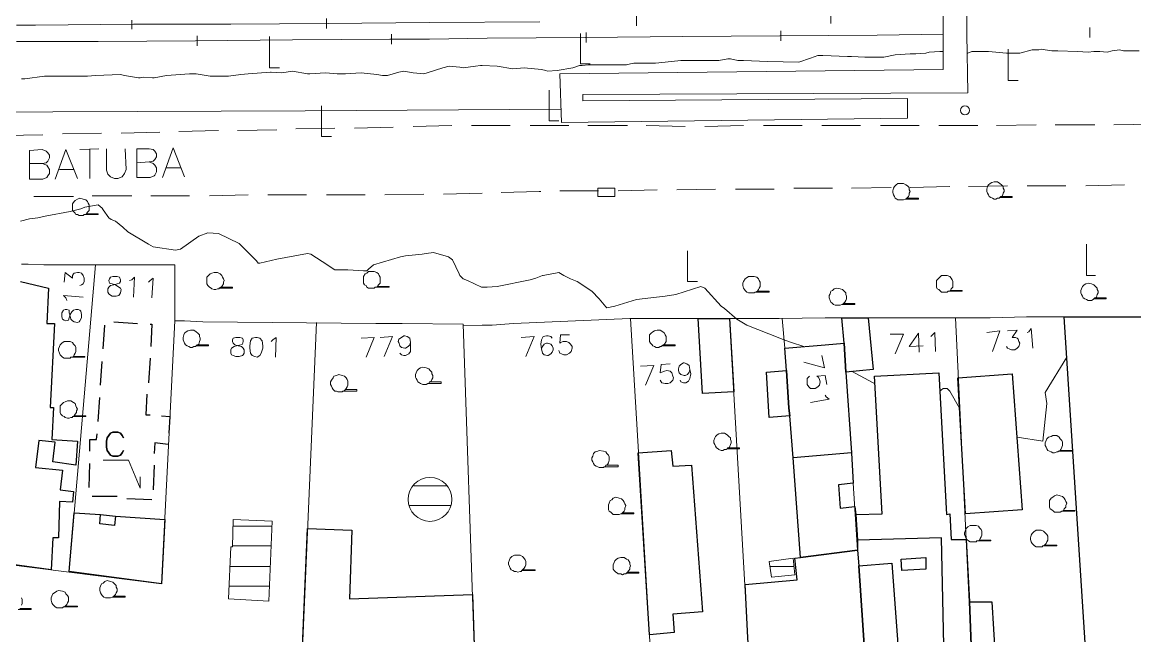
# Model space of a CAD drawing. Extents: x -2391 to 32076, y -11492 to 5852.
# Drawn here: x 4837.1 to 4951.3, y -1447.2 to -1384.2 of the extents above; entities that cross this region are included whole.
import ezdxf

# ---------------------------------------------------------------- set-up
doc = ezdxf.new("R2010")
doc.units = 0
doc.header["$LTSCALE"] = 7
for name, color, linetype in [('ALVE-CT', 3, 'CONTINUOUS'), ('PDF2_A101 - EDIFICACAO', 7, 'CONTINUOUS'), ('PDF2_A103 - PROJECAO_1', 7, 'CONTINUOUS'), ('PDF2_A113 - CONSTRUCAO_2D', 7, 'CONTINUOUS'), ('PDF2_A118 - PISCINA', 7, 'CONTINUOUS'), ('PDF2_A121 - GALPAO', 7, 'CONTINUOUS'), ('PDF2_A122 - CASA_DE_MAQUINA', 7, 'CONTINUOUS'), ('PDF2_A123 - N DE PORTA', 7, 'CONTINUOUS'), ('PDF2_A124 - MURO', 7, 'CONTINUOUS'), ('PDF2_C301 - MEIO_FIO_2D', 7, 'CONTINUOUS'), ('PDF2_C307 - TXT_NOME_LOGRADOURO', 7, 'CONTINUOUS'), ('PDF2_C309 - PASSARELA', 7, 'CONTINUOUS'), ('PDF2_C317 - BOCA_LOBO', 7, 'CONTINUOUS'), ('PDF2_D402 - FERROVIA_2D', 7, 'CONTINUOUS'), ('PDF2_F602 - ARVORE_ISOLADA', 7, 'CONTINUOUS'), ('PDF2_I902 - LUMINARIA', 7, 'CONTINUOUS'), ('PDF2_I903 - POSTE', 7, 'CONTINUOUS'), ('PDF2_M1306 - SETA_INDICADORA_TEXTO', 7, 'CONTINUOUS'), ('PDF2_N1402 - CURVA_INTERMEDIARIA', 7, 'CONTINUOUS')]:
    doc.layers.add(name, color=color, linetype=linetype)

msp = doc.modelspace()

# ---------------------------------------------------------------- linework, layer by layer
at = {"layer": 'ALVE-CT'}
msp.add_circle((4550.796, -1271.53), 500, dxfattribs=at)
at = {"layer": 'PDF2_A101 - EDIFICACAO', "lineweight": 30}
msp.add_lwpolyline([(4836.881, -1410.803), (4839.76, -1411.48), (4839.59, -1415.121), (4840.352, -1415.121), (4839.929, -1423.757), (4840.268, -1423.757), (4840.098, -1427.058), (4842.723, -1427.228), (4842.554, -1429.683), (4840.183, -1429.344), (4840.437, -1427.312), (4838.744, -1427.143), (4838.405, -1429.937), (4841.199, -1430.191), (4840.945, -1432.223), (4842.3, -1432.392), (4842.215, -1433.493), (4840.86, -1433.408), (4840.776, -1437.134), (4840.183, -1437.134), (4840.014, -1440.436), (4835.78, -1439.843)], dxfattribs=at)
for points in [[(4910.116, -1422.148), (4906.899, -1422.317), (4906.476, -1414.613), (4909.693, -1414.613)], [(4921.631, -1420.116), (4921.461, -1417.153), (4921.207, -1414.528), (4923.917, -1414.528), (4924.425, -1419.862)], [(4920.869, -1431.715), (4921.038, -1434.086), (4922.562, -1433.916), (4922.647, -1434.763), (4922.816, -1437.388), (4922.816, -1438.404), (4916.974, -1439.166), (4916.212, -1428.921), (4915.873, -1424.603), (4915.789, -1423.841), (4915.535, -1419.947), (4915.365, -1417.661), (4919.514, -1417.322), (4921.461, -1417.153), (4921.631, -1420.116), (4922.223, -1428.413), (4922.393, -1431.546)], [(4915.873, -1424.603), (4913.757, -1424.773), (4913.503, -1420.116), (4915.535, -1419.947), (4915.789, -1423.841)], [(4934.33, -1443.737), (4934.5, -1448.14), (4931.706, -1448.225), (4931.452, -1437.134), (4922.816, -1437.388), (4922.647, -1434.763), (4925.356, -1434.678), (4924.594, -1420.539), (4931.198, -1420.201), (4931.96, -1434.763), (4932.298, -1434.678), (4932.468, -1437.303), (4933.992, -1437.303)], [(4939.749, -1434.255), (4933.907, -1434.678), (4933.145, -1420.709), (4938.733, -1420.285)], [(4903.682, -1428.159), (4903.851, -1429.768), (4905.798, -1429.683), (4906.899, -1444.753), (4903.851, -1445.007), (4904.02, -1446.87), (4901.48, -1447.124), (4900.295, -1428.413)], [(4851.697, -1435.271), (4851.359, -1441.875), (4841.876, -1440.605), (4842.384, -1434.594), (4845.094, -1434.763), (4846.618, -1434.932)], [(4883.447, -1448.225), (4880.907, -1448.225), (4865.836, -1448.309), (4866.344, -1436.202), (4870.916, -1436.372), (4870.662, -1443.399), (4883.277, -1442.975)], [(4922.985, -1440.012), (4923.578, -1449.156), (4923.747, -1451.273), (4911.894, -1452.458), (4911.556, -1447.378), (4911.302, -1441.959), (4916.635, -1441.452), (4916.381, -1439.25), (4916.974, -1439.166), (4922.816, -1438.404)], [(4929.843, -1440.351), (4927.388, -1440.52), (4927.303, -1439.335), (4929.843, -1439.166)], [(4923.578, -1449.156), (4922.985, -1440.012), (4926.372, -1439.758), (4927.049, -1448.987)], [(4936.955, -1449.325), (4934.584, -1449.41), (4934.5, -1448.14), (4934.33, -1443.737), (4936.616, -1443.737)]]:
    msp.add_lwpolyline(points, close=True, dxfattribs=at)
at = {"layer": 'PDF2_A103 - PROJECAO_1', "lineweight": 30}
msp.add_lwpolyline([(4921.631, -1420.116), (4922.223, -1428.413), (4916.212, -1428.921), (4915.873, -1424.603), (4915.789, -1423.841), (4915.535, -1419.947), (4915.365, -1417.661), (4919.514, -1417.322), (4921.461, -1417.153)], close=True, dxfattribs=at)
at = {"layer": 'PDF2_A113 - CONSTRUCAO_2D', "lineweight": 30}
for points in [[(4845.348, -1417.745), (4845.517, -1415.29)], [(4846.448, -1414.951), (4848.903, -1415.121)], [(4850.173, -1415.205), (4850.343, -1415.205), (4850.258, -1417.491)], [(4845.094, -1421.471), (4845.263, -1419.015)], [(4850.173, -1418.677), (4850.004, -1421.217)], [(4849.835, -1422.402), (4849.75, -1424.519), (4850.173, -1424.519)], [(4844.84, -1425.196), (4845.009, -1422.741)], [(4851.359, -1424.603), (4852.205, -1424.688), (4852.121, -1426.381)], [(4843.993, -1428.244), (4843.993, -1427.058), (4844.67, -1427.058), (4844.755, -1426.466)], [(4852.036, -1427.566), (4850.681, -1427.397), (4850.597, -1428.498)], [(4843.908, -1431.969), (4843.993, -1429.514)], [(4850.597, -1429.683), (4850.512, -1432.223)], [(4846.787, -1432.9), (4844.247, -1432.9)], [(4850.343, -1433.239), (4847.803, -1433.154)]]:
    msp.add_lwpolyline(points, dxfattribs=at)
msp.add_lwpolyline([(4847.464, -1428.159), (4847.295, -1428.413), (4847.126, -1428.667), (4846.872, -1428.752), (4846.364, -1428.752), (4846.11, -1428.667), (4845.94, -1428.413), (4845.771, -1428.159), (4845.686, -1427.82), (4845.686, -1427.228), (4845.771, -1426.889), (4845.94, -1426.635), (4846.11, -1426.381), (4846.364, -1426.296), (4846.872, -1426.296), (4847.126, -1426.381), (4847.295, -1426.635), (4847.464, -1426.889), (4847.295, -1426.635), (4847.126, -1426.381), (4846.872, -1426.296), (4846.364, -1426.296), (4846.11, -1426.381), (4845.94, -1426.635), (4845.771, -1426.889), (4845.686, -1427.228), (4845.686, -1427.82), (4845.771, -1428.159), (4845.94, -1428.413), (4846.11, -1428.667), (4846.364, -1428.752), (4846.872, -1428.752), (4847.126, -1428.667), (4847.295, -1428.413)], close=True, dxfattribs=at)
at = {"layer": 'PDF2_A118 - PISCINA', "lineweight": 9}
for points in [[(4877.266, -1431.8), (4880.653, -1431.8)], [(4876.758, -1433.832), (4881.076, -1433.832)], [(4858.725, -1435.948), (4862.704, -1435.948)], [(4858.64, -1437.98), (4862.619, -1437.98)], [(4858.386, -1440.097), (4862.535, -1440.097)], [(4913.841, -1440.097), (4916.297, -1440.097)], [(4858.301, -1442.129), (4862.45, -1442.129)]]:
    msp.add_lwpolyline(points, dxfattribs=at)
for points in [[(4858.471, -1438.065), (4858.64, -1438.065), (4858.725, -1435.271), (4862.704, -1435.44), (4862.365, -1443.653), (4858.217, -1443.399)], [(4913.757, -1439.589), (4914.011, -1441.198), (4916.381, -1440.944), (4916.212, -1439.25)]]:
    msp.add_lwpolyline(points, close=True, dxfattribs=at)
msp.add_circle((4878.924, -1433.204), 2.251, dxfattribs=at)
at = {"layer": 'PDF2_A121 - GALPAO', "lineweight": 30}
msp.add_lwpolyline([(4974.885, -1487.933), (4974.885, -1488.61), (4974.462, -1488.61), (4948.808, -1489.626), (4948.639, -1487.509), (4948.554, -1486.239), (4948.215, -1480.651), (4948.131, -1479.297), (4947.792, -1473.624), (4947.369, -1466.597), (4947.284, -1465.581), (4946.268, -1448.987), (4944.067, -1414.443), (4953.211, -1414.443), (4953.38, -1416.983), (4965.148, -1416.306), (4966.334, -1435.44), (4972.176, -1435.102)], close=True, dxfattribs=at)
at = {"layer": 'PDF2_A122 - CASA_DE_MAQUINA', "lineweight": 30}
msp.add_lwpolyline([(4846.618, -1434.932), (4846.533, -1435.864), (4845.009, -1435.694), (4845.094, -1434.763)], close=True, dxfattribs=at)
at = {"layer": 'PDF2_A123 - N DE PORTA', "lineweight": 9}
for points in [[(4841.368, -1410.887), (4841.453, -1409.871), (4842.215, -1410.464), (4842.215, -1410.21), (4842.3, -1410.041), (4842.384, -1409.956), (4842.723, -1409.871), (4842.892, -1409.871), (4843.146, -1409.956), (4843.316, -1410.21), (4843.4, -1410.464), (4843.4, -1410.803), (4843.316, -1411.057), (4843.146, -1411.141), (4842.977, -1411.226)], [(4848.057, -1410.718), (4848.311, -1410.633), (4848.565, -1410.379), (4848.48, -1412.411)], [(4850.004, -1410.887), (4850.173, -1410.718), (4850.512, -1410.464), (4850.343, -1412.496)], [(4841.622, -1412.75), (4841.538, -1412.496), (4841.284, -1412.242), (4843.316, -1412.411)], [(4862.619, -1416.983), (4862.789, -1416.814), (4863.127, -1416.56), (4863.043, -1418.592)], [(4872.356, -1418.592), (4873.202, -1416.56), (4871.848, -1416.645)], [(4874.218, -1418.507), (4875.065, -1416.475), (4873.795, -1416.56)], [(4876.928, -1417.068), (4876.843, -1417.322), (4876.674, -1417.491), (4876.42, -1417.661), (4876.335, -1417.661), (4875.996, -1417.576), (4875.827, -1417.407), (4875.742, -1417.068), (4875.658, -1416.983), (4875.742, -1416.729), (4875.996, -1416.56), (4876.25, -1416.391), (4876.335, -1416.391), (4876.589, -1416.475), (4876.843, -1416.645), (4876.928, -1417.068), (4876.928, -1417.491), (4876.928, -1417.999), (4876.758, -1418.253), (4876.42, -1418.423), (4876.25, -1418.423), (4875.996, -1418.338), (4875.827, -1418.169)], [(4888.781, -1418.507), (4889.627, -1416.475), (4888.273, -1416.56)], [(4891.49, -1416.645), (4891.321, -1416.475), (4891.067, -1416.391), (4890.897, -1416.391), (4890.559, -1416.475), (4890.389, -1416.814), (4890.305, -1417.237), (4890.389, -1417.745), (4890.474, -1418.169), (4890.643, -1418.338), (4890.982, -1418.423), (4891.067, -1418.423), (4891.321, -1418.253), (4891.49, -1418.084), (4891.575, -1417.83), (4891.575, -1417.661), (4891.49, -1417.407), (4891.321, -1417.237), (4890.982, -1417.153), (4890.897, -1417.153), (4890.643, -1417.237), (4890.474, -1417.491), (4890.389, -1417.745)], [(4893.268, -1416.306), (4892.337, -1416.306), (4892.252, -1417.153), (4892.337, -1417.068), (4892.591, -1416.983), (4892.929, -1416.983), (4893.183, -1417.068), (4893.353, -1417.237), (4893.522, -1417.491), (4893.522, -1417.661), (4893.437, -1417.999), (4893.268, -1418.169), (4892.929, -1418.338), (4892.675, -1418.338), (4892.421, -1418.253), (4892.252, -1418.169), (4892.167, -1417.915)], [(4926.711, -1418.253), (4927.557, -1416.221), (4926.203, -1416.221)], [(4929.166, -1418.084), (4929.081, -1416.137), (4928.15, -1417.491), (4929.589, -1417.407)], [(4930.351, -1416.475), (4930.52, -1416.306), (4930.774, -1416.052), (4930.859, -1417.999)], [(4936.701, -1417.999), (4937.463, -1415.883), (4936.108, -1416.052)], [(4938.225, -1415.883), (4939.241, -1415.798), (4938.733, -1416.56), (4939.072, -1416.56), (4939.241, -1416.645), (4939.326, -1416.729), (4939.41, -1416.983), (4939.495, -1417.153), (4939.41, -1417.491), (4939.241, -1417.661), (4938.987, -1417.83), (4938.648, -1417.83), (4938.394, -1417.745), (4938.225, -1417.661), (4938.14, -1417.491)], [(4940.257, -1416.052), (4940.426, -1415.967), (4940.68, -1415.629), (4940.85, -1417.661)], [(4917.313, -1419.1), (4919.429, -1419.693), (4919.175, -1418.423)], [(4901.057, -1421.471), (4901.904, -1419.439), (4900.549, -1419.523)], [(4903.597, -1419.269), (4902.666, -1419.354), (4902.581, -1420.201), (4902.75, -1420.116), (4903.004, -1420.031), (4903.258, -1419.947), (4903.597, -1420.031), (4903.766, -1420.201), (4903.851, -1420.539), (4903.936, -1420.709), (4903.851, -1420.963), (4903.597, -1421.217), (4903.343, -1421.301), (4903.089, -1421.301), (4902.75, -1421.217), (4902.666, -1421.132), (4902.581, -1420.963)], [(4905.629, -1419.862), (4905.544, -1420.116), (4905.375, -1420.37), (4905.121, -1420.455), (4905.036, -1420.455), (4904.698, -1420.37), (4904.528, -1420.201), (4904.444, -1419.947), (4904.444, -1419.777), (4904.528, -1419.523), (4904.698, -1419.354), (4904.952, -1419.185), (4905.036, -1419.185), (4905.29, -1419.269), (4905.544, -1419.439), (4905.629, -1419.862), (4905.714, -1420.285), (4905.629, -1420.793), (4905.46, -1421.047), (4905.206, -1421.217), (4904.952, -1421.217), (4904.698, -1421.132), (4904.613, -1420.963)], [(4919.683, -1421.386), (4919.514, -1420.455), (4918.667, -1420.539), (4918.837, -1420.624), (4918.921, -1420.878), (4919.006, -1421.132), (4918.921, -1421.471), (4918.752, -1421.64), (4918.498, -1421.809), (4918.329, -1421.809), (4917.99, -1421.809), (4917.821, -1421.64), (4917.651, -1421.386), (4917.651, -1421.047), (4917.651, -1420.793), (4917.736, -1420.709), (4917.905, -1420.539)], [(4919.514, -1422.487), (4919.599, -1422.656), (4919.937, -1422.91), (4917.99, -1423.249)]]:
    msp.add_lwpolyline(points, dxfattribs=at)
for points in [[(4846.364, -1410.295), (4846.11, -1410.379), (4846.025, -1410.549), (4845.94, -1410.718), (4846.025, -1410.972), (4846.279, -1411.057), (4846.618, -1411.141), (4846.872, -1411.311), (4847.126, -1411.48), (4847.21, -1411.649), (4847.126, -1411.988), (4847.041, -1412.157), (4846.956, -1412.242), (4846.702, -1412.327), (4846.279, -1412.327), (4846.025, -1412.157), (4845.94, -1412.073), (4845.856, -1411.903), (4845.856, -1411.565), (4845.94, -1411.395), (4846.11, -1411.226), (4846.448, -1411.141), (4846.787, -1411.057), (4847.041, -1410.972), (4847.126, -1410.803), (4847.126, -1410.633), (4847.041, -1410.379), (4846.787, -1410.295)], [(4841.114, -1414.443), (4841.199, -1414.697), (4841.368, -1414.782), (4841.538, -1414.867), (4841.792, -1414.782), (4841.876, -1414.528), (4841.961, -1414.189), (4842.13, -1413.935), (4842.3, -1413.766), (4842.554, -1413.681), (4842.808, -1413.681), (4842.977, -1413.766), (4843.062, -1413.851), (4843.146, -1414.189), (4843.146, -1414.528), (4842.977, -1414.867), (4842.892, -1414.951), (4842.723, -1415.036), (4842.384, -1414.951), (4842.215, -1414.867), (4842.046, -1414.697), (4841.961, -1414.359), (4841.876, -1414.02), (4841.876, -1413.766), (4841.622, -1413.681), (4841.453, -1413.681), (4841.284, -1413.766), (4841.114, -1414.02)], [(4858.979, -1416.56), (4858.725, -1416.645), (4858.64, -1416.814), (4858.64, -1416.983), (4858.725, -1417.153), (4858.894, -1417.322), (4859.233, -1417.407), (4859.571, -1417.491), (4859.741, -1417.661), (4859.825, -1417.83), (4859.825, -1418.169), (4859.741, -1418.338), (4859.656, -1418.423), (4859.317, -1418.507), (4858.979, -1418.507), (4858.725, -1418.423), (4858.555, -1418.338), (4858.471, -1418.169), (4858.471, -1417.83), (4858.555, -1417.661), (4858.809, -1417.491), (4859.063, -1417.407), (4859.487, -1417.322), (4859.656, -1417.237), (4859.741, -1416.983), (4859.741, -1416.814), (4859.656, -1416.645), (4859.402, -1416.56)], [(4861.011, -1416.56), (4860.672, -1416.645), (4860.503, -1416.899), (4860.418, -1417.407), (4860.418, -1417.661), (4860.503, -1418.169), (4860.672, -1418.423), (4860.926, -1418.507), (4861.18, -1418.592), (4861.434, -1418.423), (4861.603, -1418.169), (4861.773, -1417.661), (4861.773, -1417.407), (4861.688, -1416.899), (4861.434, -1416.645), (4861.18, -1416.56)]]:
    msp.add_lwpolyline(points, close=True, dxfattribs=at)
at = {"layer": 'PDF2_A124 - MURO', "lineweight": 9}
for points in [[(4634.616, -1395.055), (4689.903, -1394.039), (4759.582, -1393.954), (4822.911, -1393.446), (4866.09, -1393.277), (4892.337, -1393.108)], [(4883.447, -1448.225), (4882.346, -1415.205), (4876.081, -1415.121), (4873.372, -1415.121), (4855.592, -1414.951), (4853.729, -1414.867), (4852.713, -1414.867), (4852.713, -1409.109), (4845.94, -1409.109), (4844.586, -1409.109), (4839.252, -1409.109), (4837.643, -1409.025), (4836.966, -1409.025)], [(4844.586, -1409.109), (4841.876, -1440.605)], [(4882.346, -1415.375), (4884.293, -1415.29), (4885.309, -1415.29), (4887.511, -1415.121), (4899.448, -1414.613), (4899.787, -1414.613), (4901.311, -1414.613), (4910.794, -1414.613), (4912.826, -1414.613), (4914.773, -1414.613), (4919.514, -1414.528), (4920.953, -1414.528), (4926.203, -1414.528), (4928.997, -1414.528), (4936.447, -1414.528), (4940.172, -1414.443), (4953.295, -1414.443), (4955.158, -1414.443), (4969.043, -1414.189), (4979.118, -1414.02), (4986.823, -1413.935), (4995.797, -1413.681), (5009.852, -1413.681), (5014.593, -1413.681)], [(4950.332, -1514.941), (4946.268, -1448.987), (4944.067, -1414.443)], [(4830.785, -1512.062), (4830.954, -1507.998), (4831.208, -1504.866), (4831.378, -1501.479), (4831.462, -1500.378), (4832.732, -1479.466), (4832.732, -1479.127), (4833.071, -1474.555), (4833.833, -1463.464), (4834.087, -1459.57), (4834.764, -1449.241), (4835.272, -1441.282), (4835.357, -1439.843), (4851.359, -1441.875), (4852.713, -1414.867)], [(4853.645, -1514.856), (4853.475, -1515.618), (4854.407, -1515.787), (4856.523, -1516.126), (4858.047, -1516.295), (4859.741, -1516.634), (4862.873, -1517.142), (4867.276, -1415.036)], [(4906.052, -1520.359), (4904.359, -1505.543), (4902.581, -1454.659), (4901.904, -1454.659), (4899.533, -1414.613)], [(4909.693, -1414.613), (4911.556, -1447.378), (4911.894, -1452.458), (4911.894, -1453.559)], [(4915.111, -1414.613), (4915.365, -1417.661), (4915.535, -1419.947), (4915.789, -1423.841), (4915.873, -1424.603), (4916.212, -1428.921), (4916.974, -1439.166), (4922.816, -1438.404)], [(4928.319, -1518.835), (4926.033, -1484.969), (4925.441, -1476.333), (4924.425, -1462.279), (4923.747, -1451.273), (4923.578, -1449.156), (4922.985, -1440.012), (4922.816, -1438.404), (4922.393, -1431.546), (4922.223, -1428.413), (4921.461, -1417.153), (4921.207, -1414.528)], [(4936.532, -1479.297), (4936.278, -1475.741), (4935.77, -1467.105), (4934.584, -1449.41), (4932.891, -1414.528)]]:
    msp.add_lwpolyline(points, dxfattribs=at)
at = {"layer": 'PDF2_C301 - MEIO_FIO_2D', "lineweight": 9}
for points in [[(4865.159, -1395.14), (4869.138, -1395.055)], [(4871.17, -1395.055), (4875.15, -1394.97)], [(4877.182, -1394.886), (4881.161, -1394.801)], [(4883.193, -1394.801), (4887.172, -1394.801)], [(4889.204, -1394.801), (4893.183, -1394.801)], [(4895.131, -1394.801), (4899.194, -1394.801)], [(4901.142, -1394.801), (4905.121, -1394.886)], [(4907.153, -1394.886), (4911.132, -1394.801)], [(4913.164, -1394.801), (4917.143, -1394.801)], [(4919.175, -1394.801), (4923.155, -1394.801)], [(4925.187, -1394.801), (4929.166, -1394.801)], [(4931.198, -1394.801), (4935.177, -1394.801)], [(4937.124, -1394.801), (4941.188, -1394.716)], [(4943.136, -1394.716), (4947.199, -1394.716)], [(4949.147, -1394.716), (4953.126, -1394.632)], [(4835.188, -1395.817), (4839.167, -1395.732)], [(4841.199, -1395.648), (4845.178, -1395.563)], [(4847.21, -1395.563), (4851.189, -1395.478)], [(4853.137, -1395.394), (4857.201, -1395.309)], [(4859.148, -1395.309), (4863.212, -1395.224)], [(4856.269, -1401.998), (4860.249, -1401.913)], [(4862.281, -1401.913), (4866.26, -1401.913)], [(4868.292, -1401.913), (4872.271, -1401.913)], [(4874.303, -1401.913), (4878.282, -1401.828)], [(4880.314, -1401.828), (4884.293, -1401.744)], [(4886.241, -1401.659), (4890.135, -1401.574), (4890.305, -1401.574)], [(4892.252, -1401.49), (4896.231, -1401.49)], [(4898.263, -1401.49), (4902.242, -1401.405)], [(4904.274, -1401.405), (4908.254, -1401.32)], [(4910.286, -1401.32), (4914.265, -1401.32)], [(4916.297, -1401.236), (4920.276, -1401.236)], [(4922.223, -1401.236), (4926.287, -1401.151)], [(4928.235, -1401.151), (4932.298, -1401.066)], [(4934.246, -1401.066), (4938.225, -1400.982)], [(4940.257, -1400.982), (4944.236, -1400.982)], [(4946.268, -1400.982), (4950.247, -1400.897)], [(4838.236, -1402.082), (4842.3, -1402.082)], [(4844.247, -1401.998), (4848.311, -1401.998)], [(4850.258, -1401.998), (4854.237, -1401.998)]]:
    msp.add_lwpolyline(points, dxfattribs=at)
at = {"layer": 'PDF2_C307 - TXT_NOME_LOGRADOURO', "lineweight": 9}
for points in [[(4839.082, -1398.696), (4839.59, -1398.865), (4839.675, -1399.034), (4839.844, -1399.288), (4839.844, -1399.712), (4839.675, -1399.966), (4839.59, -1400.135), (4839.167, -1400.304), (4837.812, -1400.304), (4837.812, -1397.341), (4839.082, -1397.256), (4839.506, -1397.426), (4839.675, -1397.595), (4839.844, -1397.849), (4839.844, -1398.103), (4839.675, -1398.442), (4839.506, -1398.611), (4839.082, -1398.696), (4837.812, -1398.696)], [(4840.437, -1400.304), (4841.538, -1397.256), (4842.723, -1400.22)], [(4842.977, -1397.256), (4844.924, -1397.172)], [(4843.993, -1397.256), (4843.993, -1400.22)], [(4845.686, -1397.172), (4845.686, -1399.373), (4845.856, -1399.796), (4846.11, -1400.05), (4846.533, -1400.22), (4846.872, -1400.22), (4847.295, -1400.05), (4847.549, -1399.712), (4847.718, -1399.288), (4847.633, -1397.172)], [(4850.089, -1398.526), (4850.512, -1398.696), (4850.681, -1398.865), (4850.851, -1399.119), (4850.851, -1399.542), (4850.681, -1399.881), (4850.597, -1399.966), (4850.173, -1400.135), (4848.819, -1400.135), (4848.819, -1397.172), (4850.089, -1397.172), (4850.512, -1397.256), (4850.681, -1397.426), (4850.851, -1397.68), (4850.851, -1398.018), (4850.681, -1398.272), (4850.512, -1398.442), (4850.089, -1398.526), (4848.819, -1398.611)], [(4851.443, -1400.135), (4852.544, -1397.087), (4853.729, -1400.05)], [(4840.86, -1399.288), (4842.3, -1399.288)], [(4851.867, -1399.119), (4853.306, -1399.119)]]:
    msp.add_lwpolyline(points, dxfattribs=at)
at = {"layer": 'PDF2_C309 - PASSARELA', "lineweight": 9}
msp.add_lwpolyline([(4937.548, -1365.846), (4937.548, -1367.878), (4894.538, -1368.386), (4894.538, -1368.894), (4934.076, -1368.555), (4934.076, -1379.731), (4934.076, -1381.424), (4934.076, -1383.71), (4934.076, -1385.403), (4934.161, -1391.415), (4894.623, -1391.584), (4894.623, -1392.261), (4927.981, -1392.007), (4927.981, -1394.039), (4892.421, -1394.462), (4892.252, -1389.467), (4931.621, -1389.044), (4931.621, -1385.403), (4931.621, -1383.71), (4931.621, -1381.424), (4931.621, -1379.731), (4931.536, -1371.095), (4892.252, -1371.349), (4892.083, -1366.184)], close=True, dxfattribs=at)
at = {"layer": 'PDF2_C317 - BOCA_LOBO', "lineweight": 9}
msp.add_lwpolyline([(4896.147, -1402.082), (4897.924, -1402.082), (4897.924, -1401.236), (4896.147, -1401.236)], close=True, dxfattribs=at)
at = {"layer": 'PDF2_D402 - FERROVIA_2D', "lineweight": 9}
for points in [[(4900.126, -1384.557), (4900.126, -1383.541)], [(4920.107, -1384.303), (4920.107, -1383.371)], [(4890.22, -1384.133), (4878.875, -1384.218), (4868.461, -1384.303), (4858.471, -1384.387), (4848.48, -1384.387), (4838.405, -1384.472), (4836.458, -1384.472)], [(4848.311, -1384.895), (4848.311, -1383.964)], [(4868.292, -1384.811), (4868.292, -1383.795)], [(4946.691, -1384.726), (4946.691, -1385.742)], [(4836.458, -1386.165), (4844.84, -1386.165), (4854.83, -1386.081), (4864.82, -1385.996), (4874.811, -1385.911), (4878.875, -1385.911), (4884.801, -1385.827), (4894.877, -1385.742), (4904.867, -1385.657), (4914.857, -1385.573), (4924.848, -1385.488), (4931.621, -1385.403)], [(4854.999, -1385.573), (4854.999, -1386.589)], [(4874.98, -1385.403), (4874.98, -1386.419)], [(4894.961, -1385.234), (4894.961, -1386.25)], [(4914.942, -1385.065), (4914.942, -1386.081)]]:
    msp.add_lwpolyline(points, dxfattribs=at)
at = {"layer": 'PDF2_F602 - ARVORE_ISOLADA', "lineweight": 9}
for points in [[(4927.896, -1402.252), (4927.811, -1402.336), (4927.727, -1402.336), (4927.557, -1402.421), (4927.388, -1402.421), (4927.219, -1402.421), (4926.965, -1402.421), (4926.88, -1402.336), (4926.711, -1402.252), (4926.626, -1402.082), (4926.541, -1401.913), (4926.457, -1401.659), (4926.457, -1401.49), (4926.541, -1401.236), (4926.626, -1401.066), (4926.795, -1400.897), (4926.965, -1400.728), (4927.219, -1400.728), (4927.557, -1400.728), (4927.811, -1400.897), (4927.981, -1400.982), (4928.15, -1401.151), (4928.15, -1401.405), (4928.235, -1401.574), (4928.15, -1401.744), (4928.15, -1401.913), (4928.065, -1402.082), (4927.896, -1402.252), (4927.811, -1402.336), (4929.081, -1402.336), (4929.081, -1402.252)], [(4937.548, -1402.082), (4937.463, -1402.167), (4937.378, -1402.252), (4937.209, -1402.252), (4937.04, -1402.336), (4936.87, -1402.336), (4936.701, -1402.252), (4936.532, -1402.167), (4936.362, -1402.082), (4936.278, -1401.913), (4936.193, -1401.744), (4936.108, -1401.574), (4936.108, -1401.32), (4936.193, -1401.066), (4936.278, -1400.897), (4936.447, -1400.728), (4936.616, -1400.643), (4936.87, -1400.558), (4937.209, -1400.558), (4937.463, -1400.728), (4937.632, -1400.897), (4937.802, -1401.066), (4937.802, -1401.236), (4937.886, -1401.405), (4937.886, -1401.574), (4937.802, -1401.744), (4937.717, -1401.998), (4937.548, -1402.082), (4937.463, -1402.167), (4938.733, -1402.167), (4938.733, -1402.082)], [(4843.654, -1403.86), (4843.485, -1403.945), (4843.4, -1403.945), (4843.316, -1404.03), (4843.146, -1404.03), (4842.892, -1404.03), (4842.723, -1403.945), (4842.554, -1403.945), (4842.469, -1403.776), (4842.3, -1403.606), (4842.215, -1403.522), (4842.215, -1403.268), (4842.215, -1403.014), (4842.215, -1402.844), (4842.384, -1402.59), (4842.469, -1402.506), (4842.723, -1402.336), (4842.977, -1402.252), (4843.316, -1402.336), (4843.57, -1402.421), (4843.739, -1402.59), (4843.824, -1402.76), (4843.908, -1402.929), (4843.908, -1403.098), (4843.908, -1403.352), (4843.908, -1403.522), (4843.739, -1403.691), (4843.654, -1403.86), (4843.485, -1403.945), (4844.84, -1403.945), (4844.84, -1403.86)], [(4857.455, -1411.395), (4857.285, -1411.48), (4857.285, -1411.565), (4857.116, -1411.565), (4856.947, -1411.649), (4856.777, -1411.649), (4856.523, -1411.565), (4856.439, -1411.48), (4856.269, -1411.395), (4856.1, -1411.226), (4856.015, -1411.057), (4856.015, -1410.887), (4856.015, -1410.633), (4856.015, -1410.379), (4856.185, -1410.21), (4856.354, -1410.041), (4856.523, -1409.956), (4856.777, -1409.871), (4857.116, -1409.871), (4857.37, -1410.041), (4857.539, -1410.21), (4857.624, -1410.379), (4857.709, -1410.549), (4857.793, -1410.718), (4857.709, -1410.887), (4857.709, -1411.057), (4857.539, -1411.311), (4857.455, -1411.395), (4857.285, -1411.48), (4858.64, -1411.48), (4858.64, -1411.395)], [(4873.541, -1411.311), (4873.372, -1411.395), (4873.287, -1411.395), (4873.202, -1411.48), (4873.033, -1411.48), (4872.864, -1411.48), (4872.61, -1411.48), (4872.44, -1411.395), (4872.356, -1411.226), (4872.186, -1411.141), (4872.102, -1410.972), (4872.102, -1410.718), (4872.102, -1410.464), (4872.102, -1410.295), (4872.271, -1410.041), (4872.44, -1409.956), (4872.61, -1409.787), (4872.864, -1409.787), (4873.202, -1409.787), (4873.456, -1409.871), (4873.626, -1410.041), (4873.71, -1410.21), (4873.795, -1410.379), (4873.795, -1410.633), (4873.795, -1410.803), (4873.795, -1410.972), (4873.626, -1411.141), (4873.541, -1411.311), (4873.372, -1411.395), (4874.726, -1411.395), (4874.726, -1411.311)], [(4912.572, -1411.819), (4912.402, -1411.903), (4912.318, -1411.903), (4912.233, -1411.988), (4912.064, -1411.988), (4911.81, -1411.988), (4911.64, -1411.988), (4911.471, -1411.903), (4911.302, -1411.734), (4911.217, -1411.649), (4911.132, -1411.48), (4911.048, -1411.226), (4911.048, -1410.972), (4911.132, -1410.803), (4911.302, -1410.549), (4911.386, -1410.464), (4911.64, -1410.295), (4911.894, -1410.295), (4912.233, -1410.295), (4912.487, -1410.379), (4912.656, -1410.549), (4912.741, -1410.718), (4912.826, -1410.887), (4912.826, -1411.057), (4912.826, -1411.311), (4912.741, -1411.48), (4912.656, -1411.649), (4912.572, -1411.819), (4912.402, -1411.903), (4913.757, -1411.903), (4913.757, -1411.819)], [(4932.383, -1411.734), (4932.214, -1411.819), (4932.129, -1411.819), (4932.044, -1411.903), (4931.875, -1411.903), (4931.706, -1411.903), (4931.452, -1411.903), (4931.367, -1411.819), (4931.198, -1411.649), (4931.028, -1411.565), (4930.944, -1411.395), (4930.944, -1411.141), (4930.944, -1410.972), (4930.944, -1410.718), (4931.113, -1410.549), (4931.282, -1410.379), (4931.452, -1410.21), (4931.706, -1410.21), (4932.044, -1410.21), (4932.298, -1410.295), (4932.468, -1410.464), (4932.552, -1410.633), (4932.637, -1410.803), (4932.637, -1411.057), (4932.637, -1411.226), (4932.637, -1411.395), (4932.468, -1411.565), (4932.383, -1411.734), (4932.214, -1411.819), (4933.568, -1411.819), (4933.568, -1411.734)], [(4947.199, -1412.496), (4947.115, -1412.581), (4947.03, -1412.665), (4946.861, -1412.75), (4946.691, -1412.75), (4946.522, -1412.75), (4946.353, -1412.665), (4946.183, -1412.581), (4946.014, -1412.496), (4945.93, -1412.327), (4945.845, -1412.157), (4945.76, -1411.988), (4945.76, -1411.734), (4945.845, -1411.565), (4945.93, -1411.311), (4946.099, -1411.141), (4946.268, -1411.057), (4946.522, -1410.972), (4946.861, -1411.057), (4947.115, -1411.141), (4947.284, -1411.311), (4947.453, -1411.48), (4947.453, -1411.649), (4947.538, -1411.819), (4947.538, -1411.988), (4947.453, -1412.157), (4947.369, -1412.411), (4947.199, -1412.496), (4947.115, -1412.581), (4948.385, -1412.581), (4948.385, -1412.496)], [(4921.377, -1413.089), (4921.292, -1413.173), (4921.207, -1413.173), (4921.038, -1413.258), (4920.869, -1413.258), (4920.699, -1413.258), (4920.53, -1413.258), (4920.361, -1413.173), (4920.191, -1413.004), (4920.107, -1412.919), (4920.022, -1412.75), (4919.937, -1412.496), (4919.937, -1412.242), (4920.022, -1412.073), (4920.107, -1411.819), (4920.276, -1411.734), (4920.445, -1411.565), (4920.699, -1411.48), (4921.038, -1411.565), (4921.292, -1411.649), (4921.461, -1411.819), (4921.631, -1411.988), (4921.631, -1412.157), (4921.715, -1412.327), (4921.715, -1412.581), (4921.631, -1412.75), (4921.546, -1412.919), (4921.377, -1413.089), (4921.292, -1413.173), (4922.562, -1413.173), (4922.562, -1413.089)], [(4854.999, -1417.322), (4854.915, -1417.407), (4854.83, -1417.491), (4854.661, -1417.491), (4854.491, -1417.576), (4854.322, -1417.576), (4854.153, -1417.491), (4853.983, -1417.407), (4853.814, -1417.322), (4853.729, -1417.153), (4853.645, -1416.983), (4853.56, -1416.814), (4853.56, -1416.56), (4853.645, -1416.306), (4853.729, -1416.137), (4853.899, -1415.967), (4854.068, -1415.883), (4854.322, -1415.798), (4854.661, -1415.798), (4854.915, -1415.967), (4855.084, -1416.137), (4855.253, -1416.306), (4855.253, -1416.475), (4855.338, -1416.645), (4855.338, -1416.814), (4855.253, -1416.983), (4855.169, -1417.237), (4854.999, -1417.322), (4854.915, -1417.407), (4856.185, -1417.407), (4856.185, -1417.322)], [(4902.92, -1417.322), (4902.75, -1417.407), (4902.666, -1417.491), (4902.581, -1417.491), (4902.412, -1417.576), (4902.158, -1417.576), (4901.988, -1417.491), (4901.819, -1417.407), (4901.734, -1417.322), (4901.565, -1417.153), (4901.48, -1416.983), (4901.48, -1416.814), (4901.48, -1416.56), (4901.48, -1416.306), (4901.65, -1416.137), (4901.819, -1415.967), (4901.988, -1415.883), (4902.242, -1415.798), (4902.581, -1415.798), (4902.835, -1415.967), (4903.004, -1416.137), (4903.089, -1416.306), (4903.174, -1416.475), (4903.174, -1416.645), (4903.174, -1416.814), (4903.174, -1416.983), (4903.004, -1417.237), (4902.92, -1417.322), (4902.75, -1417.407), (4904.105, -1417.407), (4904.105, -1417.322)], [(4842.3, -1418.507), (4842.13, -1418.592), (4842.046, -1418.592), (4841.961, -1418.677), (4841.707, -1418.677), (4841.538, -1418.677), (4841.368, -1418.677), (4841.199, -1418.592), (4841.03, -1418.423), (4840.945, -1418.338), (4840.86, -1418.169), (4840.776, -1417.915), (4840.776, -1417.745), (4840.86, -1417.491), (4840.945, -1417.322), (4841.114, -1417.153), (4841.368, -1416.983), (4841.538, -1416.983), (4841.961, -1416.983), (4842.215, -1417.068), (4842.3, -1417.237), (4842.469, -1417.407), (4842.554, -1417.576), (4842.554, -1417.83), (4842.554, -1417.999), (4842.469, -1418.169), (4842.384, -1418.338), (4842.3, -1418.507), (4842.13, -1418.592), (4843.485, -1418.592), (4843.485, -1418.507)], [(4878.875, -1421.132), (4878.79, -1421.301), (4878.706, -1421.301), (4878.536, -1421.386), (4878.367, -1421.386), (4878.198, -1421.386), (4877.944, -1421.301), (4877.859, -1421.217), (4877.69, -1421.132), (4877.605, -1420.963), (4877.52, -1420.793), (4877.436, -1420.624), (4877.436, -1420.37), (4877.52, -1420.201), (4877.605, -1419.947), (4877.774, -1419.777), (4877.944, -1419.693), (4878.198, -1419.608), (4878.536, -1419.693), (4878.79, -1419.777), (4878.96, -1419.947), (4879.129, -1420.116), (4879.129, -1420.285), (4879.214, -1420.455), (4879.214, -1420.709), (4879.129, -1420.878), (4879.044, -1421.047), (4878.875, -1421.132), (4878.79, -1421.301), (4880.06, -1421.301), (4880.06, -1421.132)], [(4870.239, -1421.894), (4870.07, -1422.063), (4869.985, -1422.063), (4869.9, -1422.148), (4869.731, -1422.148), (4869.477, -1422.148), (4869.308, -1422.063), (4869.138, -1422.063), (4868.969, -1421.894), (4868.884, -1421.725), (4868.8, -1421.555), (4868.715, -1421.386), (4868.715, -1421.132), (4868.8, -1420.963), (4868.969, -1420.709), (4869.054, -1420.539), (4869.308, -1420.455), (4869.562, -1420.37), (4869.9, -1420.455), (4870.154, -1420.539), (4870.324, -1420.709), (4870.408, -1420.878), (4870.493, -1421.047), (4870.493, -1421.217), (4870.493, -1421.471), (4870.408, -1421.64), (4870.324, -1421.809), (4870.239, -1421.894), (4870.07, -1422.063), (4871.424, -1422.063), (4871.424, -1421.894)], [(4842.384, -1424.603), (4842.215, -1424.688), (4842.215, -1424.773), (4842.046, -1424.773), (4841.876, -1424.857), (4841.707, -1424.857), (4841.453, -1424.773), (4841.368, -1424.688), (4841.199, -1424.603), (4841.03, -1424.434), (4840.945, -1424.265), (4840.945, -1424.011), (4840.945, -1423.841), (4840.945, -1423.587), (4841.114, -1423.418), (4841.284, -1423.249), (4841.453, -1423.164), (4841.707, -1423.079), (4842.046, -1423.079), (4842.3, -1423.249), (4842.469, -1423.333), (4842.554, -1423.587), (4842.638, -1423.757), (4842.723, -1423.926), (4842.638, -1424.095), (4842.638, -1424.265), (4842.469, -1424.434), (4842.384, -1424.603), (4842.215, -1424.688), (4843.57, -1424.688), (4843.57, -1424.603)], [(4909.524, -1427.905), (4909.439, -1427.99), (4909.354, -1428.074), (4909.185, -1428.074), (4909.016, -1428.159), (4908.846, -1428.159), (4908.592, -1428.074), (4908.508, -1427.99), (4908.338, -1427.905), (4908.254, -1427.736), (4908.169, -1427.566), (4908.084, -1427.397), (4908.084, -1427.143), (4908.169, -1426.889), (4908.254, -1426.72), (4908.423, -1426.55), (4908.592, -1426.466), (4908.846, -1426.381), (4909.185, -1426.381), (4909.439, -1426.55), (4909.608, -1426.72), (4909.778, -1426.889), (4909.778, -1427.058), (4909.862, -1427.228), (4909.862, -1427.397), (4909.778, -1427.566), (4909.693, -1427.82), (4909.524, -1427.905), (4909.439, -1427.99), (4910.709, -1427.99), (4910.709, -1427.905)], [(4943.644, -1428.159), (4943.474, -1428.244), (4943.39, -1428.328), (4943.305, -1428.328), (4943.051, -1428.413), (4942.882, -1428.413), (4942.712, -1428.328), (4942.543, -1428.244), (4942.374, -1428.159), (4942.289, -1427.99), (4942.204, -1427.82), (4942.12, -1427.651), (4942.12, -1427.397), (4942.204, -1427.143), (4942.289, -1426.974), (4942.458, -1426.804), (4942.712, -1426.72), (4942.882, -1426.635), (4943.305, -1426.635), (4943.559, -1426.804), (4943.644, -1426.974), (4943.813, -1427.143), (4943.898, -1427.312), (4943.898, -1427.482), (4943.898, -1427.651), (4943.813, -1427.82), (4943.728, -1428.074), (4943.644, -1428.159), (4943.474, -1428.244), (4944.829, -1428.244), (4944.829, -1428.159)], [(4896.993, -1429.683), (4896.908, -1429.852), (4896.824, -1429.852), (4896.739, -1429.937), (4896.485, -1429.937), (4896.316, -1429.937), (4896.147, -1429.852), (4895.977, -1429.768), (4895.808, -1429.683), (4895.723, -1429.514), (4895.639, -1429.344), (4895.554, -1429.175), (4895.554, -1428.921), (4895.639, -1428.752), (4895.723, -1428.498), (4895.893, -1428.328), (4896.147, -1428.244), (4896.316, -1428.159), (4896.739, -1428.244), (4896.993, -1428.328), (4897.078, -1428.498), (4897.247, -1428.667), (4897.332, -1428.836), (4897.332, -1429.006), (4897.332, -1429.175), (4897.247, -1429.429), (4897.162, -1429.598), (4896.993, -1429.683), (4896.908, -1429.852), (4898.263, -1429.852), (4898.263, -1429.683)], [(4943.982, -1434.34), (4943.813, -1434.424), (4943.644, -1434.509), (4943.474, -1434.509), (4943.305, -1434.509), (4943.051, -1434.509), (4942.966, -1434.424), (4942.797, -1434.255), (4942.628, -1434.17), (4942.543, -1434.001), (4942.543, -1433.747), (4942.543, -1433.493), (4942.543, -1433.324), (4942.712, -1433.07), (4942.882, -1432.985), (4943.051, -1432.816), (4943.305, -1432.731), (4943.644, -1432.816), (4943.898, -1432.9), (4944.067, -1433.07), (4944.152, -1433.239), (4944.236, -1433.408), (4944.321, -1433.578), (4944.236, -1433.832), (4944.236, -1434.001), (4944.067, -1434.17), (4943.982, -1434.34), (4943.813, -1434.424), (4945.168, -1434.424), (4945.168, -1434.34)], [(4898.686, -1434.594), (4898.602, -1434.678), (4898.517, -1434.678), (4898.348, -1434.763), (4898.178, -1434.763), (4898.009, -1434.763), (4897.755, -1434.763), (4897.67, -1434.678), (4897.501, -1434.509), (4897.332, -1434.424), (4897.247, -1434.255), (4897.247, -1434.001), (4897.247, -1433.747), (4897.332, -1433.578), (4897.416, -1433.324), (4897.586, -1433.239), (4897.755, -1433.07), (4898.009, -1432.985), (4898.348, -1433.07), (4898.602, -1433.154), (4898.771, -1433.324), (4898.856, -1433.493), (4898.94, -1433.662), (4899.025, -1433.832), (4898.94, -1434.086), (4898.94, -1434.255), (4898.856, -1434.424), (4898.686, -1434.594), (4898.602, -1434.678), (4899.872, -1434.678), (4899.872, -1434.594)], [(4935.346, -1437.388), (4935.177, -1437.472), (4935.092, -1437.472), (4935.008, -1437.557), (4934.754, -1437.557), (4934.584, -1437.557), (4934.415, -1437.557), (4934.246, -1437.472), (4934.076, -1437.303), (4933.992, -1437.218), (4933.907, -1437.049), (4933.822, -1436.795), (4933.822, -1436.626), (4933.907, -1436.372), (4933.992, -1436.202), (4934.161, -1436.033), (4934.415, -1435.864), (4934.584, -1435.864), (4935.008, -1435.864), (4935.262, -1435.948), (4935.346, -1436.118), (4935.516, -1436.287), (4935.6, -1436.456), (4935.6, -1436.71), (4935.6, -1436.88), (4935.516, -1437.049), (4935.431, -1437.218), (4935.346, -1437.388), (4935.177, -1437.472), (4936.532, -1437.472), (4936.532, -1437.388)], [(4942.035, -1437.896), (4941.95, -1437.98), (4941.866, -1437.98), (4941.781, -1438.065), (4941.527, -1438.065), (4941.358, -1438.065), (4941.188, -1438.065), (4941.019, -1437.98), (4940.85, -1437.811), (4940.765, -1437.726), (4940.68, -1437.557), (4940.596, -1437.303), (4940.596, -1437.134), (4940.68, -1436.88), (4940.765, -1436.71), (4940.934, -1436.541), (4941.188, -1436.372), (4941.358, -1436.372), (4941.696, -1436.372), (4941.95, -1436.456), (4942.12, -1436.626), (4942.289, -1436.795), (4942.374, -1436.964), (4942.374, -1437.218), (4942.374, -1437.388), (4942.289, -1437.557), (4942.204, -1437.726), (4942.035, -1437.896), (4941.95, -1437.98), (4943.305, -1437.98), (4943.305, -1437.896)], [(4888.442, -1440.436), (4888.357, -1440.52), (4888.273, -1440.605), (4888.188, -1440.605), (4887.934, -1440.69), (4887.765, -1440.605), (4887.595, -1440.605), (4887.426, -1440.52), (4887.257, -1440.436), (4887.172, -1440.266), (4887.087, -1440.097), (4887.003, -1439.843), (4887.003, -1439.674), (4887.087, -1439.42), (4887.172, -1439.25), (4887.341, -1439.081), (4887.595, -1438.912), (4887.765, -1438.912), (4888.188, -1438.912), (4888.442, -1439.081), (4888.527, -1439.166), (4888.696, -1439.42), (4888.781, -1439.589), (4888.781, -1439.758), (4888.781, -1439.928), (4888.696, -1440.097), (4888.611, -1440.266), (4888.442, -1440.436), (4888.357, -1440.52), (4889.712, -1440.52), (4889.712, -1440.436)], [(4899.194, -1440.69), (4899.11, -1440.774), (4899.025, -1440.859), (4898.856, -1440.859), (4898.686, -1440.944), (4898.517, -1440.859), (4898.263, -1440.859), (4898.178, -1440.774), (4898.009, -1440.69), (4897.84, -1440.52), (4897.755, -1440.351), (4897.755, -1440.097), (4897.755, -1439.928), (4897.84, -1439.674), (4897.924, -1439.504), (4898.094, -1439.335), (4898.263, -1439.25), (4898.517, -1439.166), (4898.856, -1439.166), (4899.11, -1439.335), (4899.279, -1439.42), (4899.448, -1439.674), (4899.448, -1439.843), (4899.533, -1440.012), (4899.448, -1440.182), (4899.448, -1440.351), (4899.364, -1440.52), (4899.194, -1440.69), (4899.11, -1440.774), (4900.38, -1440.774), (4900.38, -1440.69)], [(4846.448, -1443.145), (4846.364, -1443.229), (4846.279, -1443.229), (4846.11, -1443.314), (4845.94, -1443.314), (4845.771, -1443.314), (4845.602, -1443.314), (4845.432, -1443.229), (4845.263, -1443.06), (4845.178, -1442.975), (4845.094, -1442.806), (4845.009, -1442.552), (4845.009, -1442.298), (4845.094, -1442.129), (4845.178, -1441.875), (4845.348, -1441.79), (4845.517, -1441.621), (4845.771, -1441.536), (4846.11, -1441.621), (4846.364, -1441.705), (4846.533, -1441.875), (4846.702, -1442.044), (4846.702, -1442.213), (4846.787, -1442.383), (4846.787, -1442.637), (4846.702, -1442.806), (4846.618, -1442.975), (4846.448, -1443.145), (4846.364, -1443.229), (4847.633, -1443.229), (4847.633, -1443.145)], [(4841.453, -1444.161), (4841.368, -1444.245), (4841.284, -1444.245), (4841.199, -1444.33), (4840.945, -1444.33), (4840.776, -1444.33), (4840.606, -1444.33), (4840.437, -1444.245), (4840.268, -1444.076), (4840.183, -1443.991), (4840.098, -1443.822), (4840.014, -1443.568), (4840.014, -1443.314), (4840.098, -1443.145), (4840.183, -1442.891), (4840.352, -1442.806), (4840.606, -1442.637), (4840.776, -1442.552), (4841.199, -1442.637), (4841.453, -1442.721), (4841.538, -1442.891), (4841.707, -1443.06), (4841.792, -1443.229), (4841.792, -1443.399), (4841.792, -1443.653), (4841.707, -1443.822), (4841.622, -1443.991), (4841.453, -1444.161), (4841.368, -1444.245), (4842.723, -1444.245), (4842.723, -1444.161)]]:
    msp.add_lwpolyline(points, close=True, dxfattribs=at)
for points in [[(4836.966, -1443.314), (4837.05, -1443.483), (4837.05, -1443.653), (4837.05, -1443.907), (4836.966, -1444.076)], [(4836.627, -1444.499), (4837.982, -1444.499), (4837.982, -1444.415), (4836.796, -1444.415)]]:
    msp.add_lwpolyline(points, dxfattribs=at)
at = {"layer": 'PDF2_I902 - LUMINARIA', "lineweight": 9}
msp.add_lwpolyline([(4933.907, -1393.277), (4933.907, -1393.277)], dxfattribs=at)
msp.add_circle((4933.865, -1393.235), 0.466, dxfattribs=at)
at = {"layer": 'PDF2_I903 - POSTE', "lineweight": 9}
for points in [[(4863.466, -1388.875), (4862.45, -1388.875), (4862.45, -1385.657)], [(4895.385, -1388.451), (4894.369, -1388.451), (4894.369, -1385.319)], [(4939.326, -1390.145), (4938.31, -1390.145), (4938.31, -1386.927)], [(4892.167, -1394.293), (4891.151, -1394.293), (4891.151, -1391.161)], [(4868.8, -1395.902), (4867.784, -1395.902), (4867.784, -1392.769)], [(4947.284, -1410.21), (4946.353, -1410.21), (4946.353, -1406.993)], [(4906.391, -1410.803), (4905.375, -1410.803), (4905.375, -1407.67)]]:
    msp.add_lwpolyline(points, dxfattribs=at)
at = {"layer": 'PDF2_M1306 - SETA_INDICADORA_TEXTO', "lineweight": 9}
msp.add_lwpolyline([(4845.348, -1429.175), (4847.972, -1429.175), (4849.157, -1432.054), (4849.157, -1430.868)], dxfattribs=at)
at = {"layer": 'PDF2_N1402 - CURVA_INTERMEDIARIA', "lineweight": 9}
for points in [[(4951.771, -1387.097), (4950.247, -1387.097), (4950.163, -1387.097), (4949.739, -1387.012), (4948.977, -1387.097), (4948.469, -1387.266), (4947.707, -1387.181), (4947.115, -1387.181), (4946.522, -1387.266), (4945.422, -1387.181), (4943.39, -1387.097), (4942.797, -1387.097), (4942.12, -1387.012), (4941.696, -1386.927), (4941.442, -1387.012), (4940.765, -1387.012), (4939.495, -1387.351), (4939.156, -1387.351), (4938.14, -1387.351), (4936.278, -1387.181), (4935.77, -1387.181), (4935.177, -1387.181), (4934.669, -1387.181), (4934.584, -1387.181), (4934.161, -1387.351)], [(4931.621, -1387.181), (4931.282, -1387.181), (4930.182, -1387.266), (4929.843, -1387.351), (4928.827, -1387.435), (4928.743, -1387.435), (4928.235, -1387.435), (4926.711, -1387.52), (4925.525, -1387.774), (4925.356, -1387.774), (4923.578, -1387.774), (4922.223, -1387.689), (4921.885, -1387.689), (4921.8, -1387.689), (4919.26, -1387.605), (4918.752, -1387.605), (4917.99, -1387.859), (4916.805, -1388.282), (4913.587, -1388.197), (4911.132, -1388.113), (4910.54, -1388.113), (4909.778, -1387.943), (4909.524, -1387.943), (4908.592, -1388.113), (4905.121, -1388.113), (4904.952, -1388.113), (4904.867, -1388.113), (4904.698, -1388.113), (4903.089, -1388.282), (4902.073, -1388.367), (4901.396, -1388.367), (4899.872, -1388.367), (4899.533, -1388.451), (4899.11, -1388.536), (4899.025, -1388.536), (4895.215, -1388.536), (4894.538, -1388.621), (4894.284, -1388.621), (4893.607, -1388.875), (4891.998, -1389.129), (4890.982, -1389.213), (4890.813, -1389.129), (4890.389, -1389.044), (4888.611, -1388.875), (4887.426, -1388.959), (4885.817, -1388.705), (4884.293, -1388.621), (4884.124, -1388.621), (4883.616, -1388.705), (4882.346, -1388.875), (4882.007, -1388.79), (4880.907, -1388.705), (4880.229, -1388.875), (4878.621, -1389.383), (4878.282, -1389.467), (4877.182, -1389.383), (4876.25, -1389.213), (4875.742, -1389.298), (4874.557, -1389.637), (4874.303, -1389.637), (4874.049, -1389.637), (4873.456, -1389.552), (4871.848, -1389.383), (4870.239, -1389.467), (4869.392, -1389.467), (4868.207, -1389.383), (4866.598, -1389.467), (4866.514, -1389.467), (4866.344, -1389.467), (4864.82, -1389.213), (4863.72, -1389.383), (4862.619, -1389.298), (4862.535, -1389.298), (4860.249, -1389.467), (4859.487, -1389.552), (4858.217, -1389.721), (4858.047, -1389.721), (4856.608, -1389.721), (4856.354, -1389.721), (4855.931, -1389.637), (4854.915, -1389.467), (4854.237, -1389.467), (4851.867, -1389.637), (4850.597, -1389.891), (4850.427, -1389.891), (4849.496, -1389.806), (4849.157, -1389.891), (4848.988, -1389.891), (4847.549, -1389.637), (4847.126, -1389.552), (4844.586, -1389.637), (4843.739, -1389.721), (4842.977, -1389.721), (4840.437, -1389.721), (4839.59, -1389.721), (4839.336, -1389.721), (4837.304, -1389.975), (4836.966, -1389.975)], [(4836.881, -1404.622), (4837.812, -1404.368), (4838.659, -1404.284), (4839.421, -1404.114), (4841.961, -1403.606), (4843.062, -1403.352), (4843.485, -1403.183), (4844.84, -1402.929), (4845.263, -1403.268), (4845.348, -1403.437), (4845.94, -1404.284), (4846.194, -1404.453), (4846.618, -1404.622), (4847.379, -1405.215), (4847.887, -1405.723), (4850.004, -1406.993), (4850.512, -1407.247), (4852.798, -1407.586), (4853.306, -1407.501), (4855.169, -1406.146), (4856.1, -1405.808), (4857.201, -1405.892), (4859.317, -1406.908), (4861.095, -1408.686), (4861.265, -1408.94), (4861.434, -1408.94), (4863.212, -1408.517), (4866.344, -1407.924), (4866.683, -1408.009), (4867.868, -1408.771), (4869.138, -1409.617), (4869.223, -1409.617), (4870.493, -1409.617), (4872.102, -1409.702), (4872.44, -1409.702), (4872.61, -1409.533), (4873.118, -1409.109), (4875.912, -1408.263), (4876.42, -1408.178), (4878.113, -1408.009), (4878.536, -1407.924), (4879.298, -1407.84), (4880.822, -1408.263), (4881.245, -1408.602), (4881.923, -1410.041), (4882.007, -1410.21), (4882.346, -1410.549), (4882.769, -1410.718), (4884.209, -1411.395), (4884.378, -1411.395), (4884.801, -1411.395), (4885.817, -1411.311), (4889.204, -1410.633), (4889.797, -1410.464), (4890.474, -1410.21), (4890.559, -1410.21), (4892.167, -1409.871), (4892.675, -1410.21), (4893.353, -1410.549), (4894.03, -1410.803), (4895.554, -1411.819), (4896.316, -1412.581), (4896.993, -1413.427), (4897.078, -1413.512), (4897.924, -1413.343), (4900.126, -1412.665), (4903.089, -1412.327), (4904.19, -1412.157), (4906.73, -1411.311), (4907.153, -1411.48), (4908.846, -1413.343), (4909.185, -1413.597), (4910.455, -1414.697), (4911.471, -1415.29), (4914.857, -1416.645), (4915.111, -1416.729), (4916.043, -1417.068), (4917.313, -1417.491)], [(4939.241, -1426.804), (4941.866, -1427.228), (4942.289, -1423.333), (4942.12, -1422.233), (4944.321, -1418.592)], [(4922.223, -1420.031), (4924.425, -1421.217), (4924.594, -1421.301)], [(4931.282, -1422.063), (4931.621, -1421.809), (4931.875, -1421.809), (4932.044, -1421.809), (4932.298, -1422.063), (4933.314, -1423.841)]]:
    msp.add_lwpolyline(points, dxfattribs=at)

doc.saveas('drawing.dxf')
